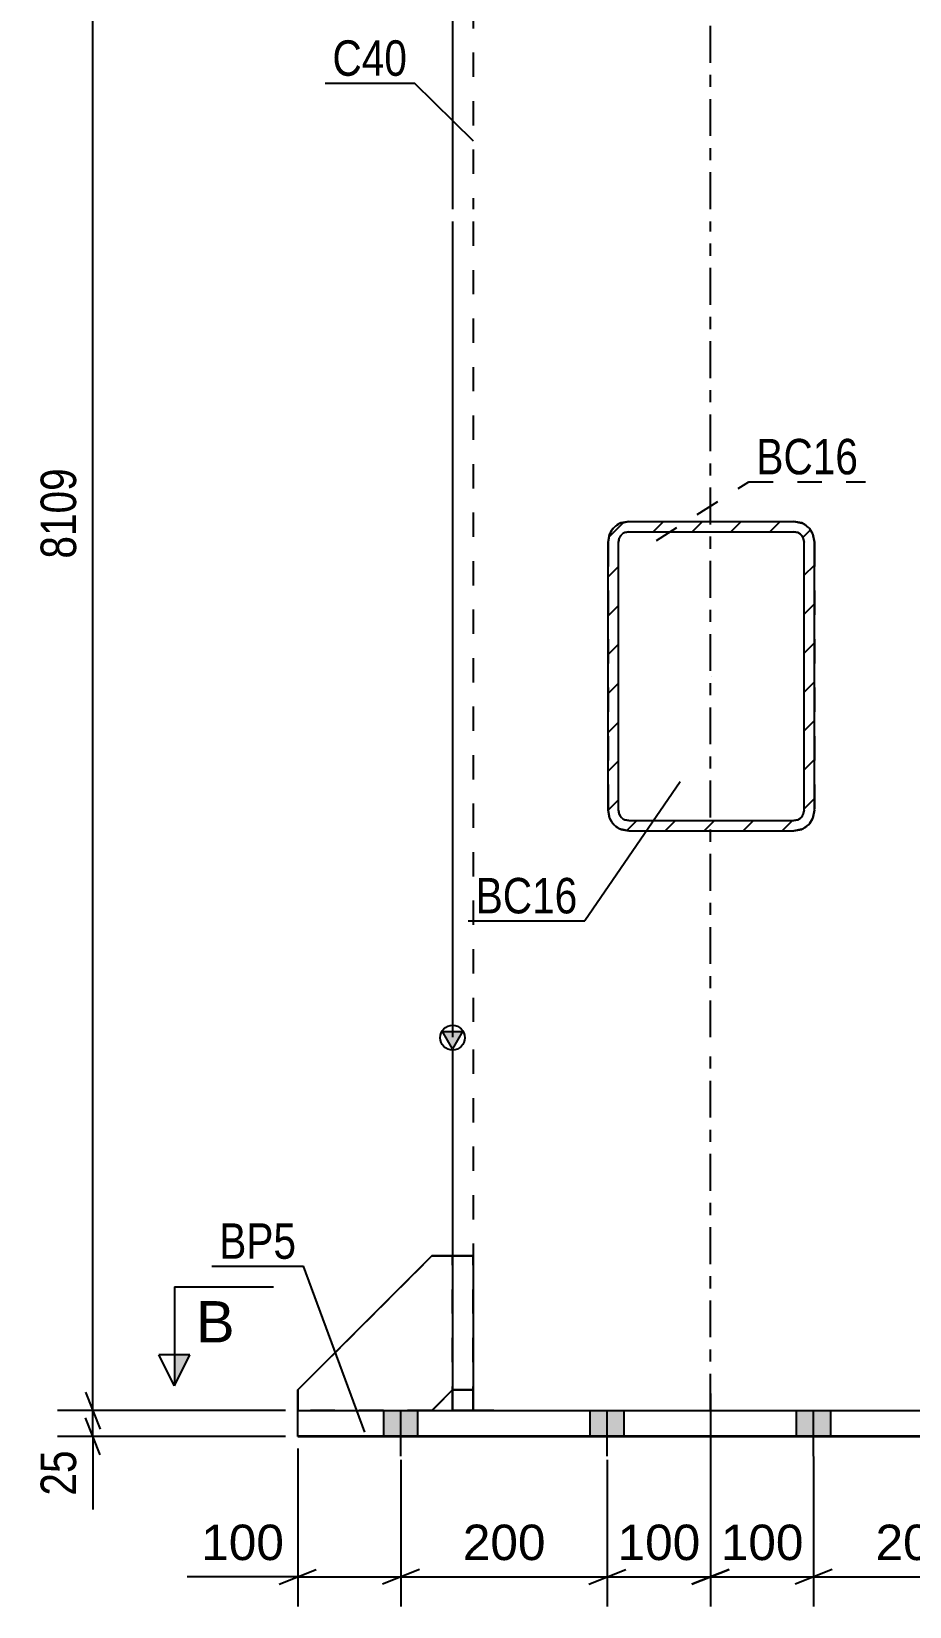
# Model space of a CAD drawing. Header units: millimetres. Extents: x -171 to 423, y -185 to 235.
# Drawn here: x 153.9 to 224.8, y -15.8 to 111.4 of the extents above; entities that cross this region are included whole.
import ezdxf

# ---------------------------------------------------------------- set-up
doc = ezdxf.new("R2010")
doc.units = ezdxf.units.MM
doc.linetypes.add('DXK_LINE_DOT2', pattern=[3.9198, 1.9599, -1.9599])
doc.linetypes.add('DXK_LINE_DOT3', pattern=[5.918699999999999, 2.979, -0.9799, 0.9799, -0.9799])
doc.styles.add('Arial', font='ARIAL.TTF', dxfattribs={"height": 0.2})
doc.styles.add('Arial Narrow', font='ARIALN.TTF', dxfattribs={"height": 0.2})

# ---------------------------------------------------------------- blocks, each defined once
blk = doc.blocks.new('Part-284928297-2615 - 2602')
at = {"linetype": 'Continuous'}
h = blk.add_hatch(dxfattribs=at)
h.set_pattern_fill('', scale=0.7, style=0, pattern_type=0)
h.set_pattern_definition([(45, (200.4364534742661, 48.51733605783272), (-1.571544821187102, 1.571544821187102), [])])
h.paths.add_polyline_path([(200.4364534742661, 70.18400308960304), (200.4364534742612, 48.51733605787035), (200.5633209200752, 47.87953032651535), (200.9246088389483, 47.33882473603586), (201.4653144203186, 46.97753681107395), (202.1031201409279, 46.85066936312182), (215.4364534742612, 46.85066936312182), (216.0742591948681, 46.97753681107395), (216.6149647762384, 47.33882473603586), (216.9762526951116, 47.87953032651535), (217.1031201409279, 48.51733605787001), (217.1031201409328, 70.18400308960304), (216.9762526951164, 70.82180882095804), (216.6149647762433, 71.36251441143747), (216.074259194873, 71.72380233639939), (215.4364534742661, 71.85066978435123), (202.1031201409328, 71.85066978435123), (201.4653144203234, 71.72380233639939), (200.9246088389532, 71.36251441143747), (200.56332092008, 70.82180882095804)])
h.paths.add_polyline_path([(201.5138644899442, 70.77325875052026), (201.7842172806269, 70.95390271300118), (202.1031201409328, 71.01733643697685), (215.4364534742661, 71.01733643697685), (215.7553563345695, 70.95390271300118), (216.0257091252547, 70.77325875052026), (216.2063530846912, 70.50290595528037), (216.2697868075994, 70.18400308960304), (216.2697868075946, 48.51733605787001), (216.2063530846864, 48.19843319219297), (216.0257091252498, 47.92808039695308), (215.7553563345647, 47.74743643447215), (215.4364534742612, 47.68400271049592), (202.1031201409279, 47.68400271049592), (201.784217280622, 47.74743643447215), (201.5138644899393, 47.92808039695308), (201.3332205305003, 48.19843319219297), (201.2697868075946, 48.51733605787035), (201.2697868075994, 70.18400308960304), (201.3332205305052, 70.50290595528037)])
at = {"color": 2, "linetype": 'Continuous'}
for p, q in [((202.1031201409328, 71.85066978435123), (201.4653144203234, 71.72380233639939)), ((202.1031201409328, 71.85066978435123), (215.4364534742661, 71.85066978435123)), ((216.074259194873, 71.72380233639939), (215.4364534742661, 71.85066978435123)), ((200.56332092008, 70.82180882095804), (200.4364534742661, 70.18400308960304)), ((200.4364534742612, 48.51733605787035), (200.4364534742661, 70.18400308960304)), ((201.2697868075994, 70.18400308960304), (201.3332205305052, 70.50290595528037)), ((201.2697868075946, 48.51733605787035), (201.2697868075994, 70.18400308960304)), ((201.7842172806269, 70.95390271300118), (202.1031201409328, 71.01733643697685)), ((202.1031201271764, 71.01478435690865), (201.7842172668705, 70.95135063507547)), ((202.1031201271764, 71.01478435690865), (202.1031201409328, 71.01733643697685)), ((202.1031201409328, 71.01733643697685), (215.4364534742661, 71.01733643697685)), ((202.1031201271764, 71.01478435690865), (215.4364534605097, 71.01478435690865)), ((215.4364534605097, 71.01478435690865), (215.4364534742661, 71.01733643697685)), ((215.4364534742661, 71.01733643697685), (215.7553563345695, 70.95390271300118)), ((215.7553563208131, 70.95135063507547), (215.4364534605097, 71.01478435690865)), ((216.2063530846912, 70.50290595528037), (216.2697868075994, 70.18400308960304)), ((216.2697868075946, 48.51733605787001), (216.2697868075994, 70.18400308960304)), ((217.1031201409328, 70.18400308960304), (216.9762526951164, 70.82180882095804)), ((217.1031201409279, 48.51733605787001), (217.1031201409328, 70.18400308960304)), ((200.4364534742612, 48.51733605787035), (200.5633209200752, 47.87953032651535)), ((201.3332205305003, 48.19843319219297), (201.2697868075946, 48.51733605787035)), ((216.2697868075946, 48.51733605787001), (216.2063530846864, 48.19843319219297)), ((216.9762526951116, 47.87953032651535), (217.1031201409279, 48.51733605787001)), ((202.1031201409279, 47.68400271049592), (201.784217280622, 47.74743643447215)), ((202.1031201409279, 47.68400271049592), (215.4364534742612, 47.68400271049592)), ((215.7553563345647, 47.74743643447215), (215.4364534742612, 47.68400271049592)), ((201.4653144203186, 46.97753681107395), (202.1031201409279, 46.85066936312182)), ((202.1031201271764, 46.84811809949429), (201.465314406567, 46.9749855431603)), ((202.1031201271764, 46.84811809949429), (202.1031201409279, 46.85066936312182)), ((202.1031201409279, 46.85066936312182), (215.4364534742612, 46.85066936312182)), ((202.1031201271764, 46.84811809949429), (215.4364534605097, 46.84811809949429)), ((215.4364534742612, 46.85066936312182), (216.0742591948681, 46.97753681107395)), ((216.0742591811166, 46.9749855431603), (215.4364534605097, 46.84811809949429)), ((215.4364534605097, 46.84811809949429), (215.4364534742612, 46.85066936312182))]:
    blk.add_line(p, q, dxfattribs=at)
at = {"color": 7, "linetype": 'DXK_LINE_DOT2'}
for p, q in [((201.465314406567, 71.72125023246394), (202.1031201271764, 71.84811767612996)), ((202.1031201271764, 71.84811767612996), (202.1031201409328, 71.85066978435123)), ((202.1031201271764, 71.84811767612996), (215.4364534605097, 71.84811767612996)), ((215.4364534605097, 71.84811767612996), (215.4364534742661, 71.85066978435123)), ((215.4364534605097, 71.84811767612996), (216.0742591811166, 71.72125023246394)), ((200.4364534605097, 70.18145103768762), (200.5633209063236, 70.81925674749488)), ((200.4364534742661, 70.18400308960304), (200.4364534605097, 48.51478473793657)), ((201.3332205167488, 70.50035389259142), (201.269786793843, 70.18145103768762)), ((201.269786793843, 70.18145103768762), (201.2697868075994, 70.18400308960304)), ((201.269786793843, 48.51478473793657), (201.269786793843, 70.18145103768762)), ((201.3332205167488, 70.50035389259142), (201.3332205305052, 70.50290595528037)), ((216.2063530709349, 70.50035389259108), (216.2063530846912, 70.50290595528037)), ((216.269786793843, 70.18145103768762), (216.2063530709349, 70.50035389259108)), ((216.269786793843, 70.18145103768762), (216.2697868075994, 70.18400308960304)), ((216.269786793843, 48.51478473793657), (216.269786793843, 70.18145103768762)), ((216.97625268136, 70.81925674749488), (217.1031201271764, 70.18145103768762)), ((217.1031201409328, 70.18400308960304), (217.1031201271764, 48.51478473793657)), ((200.5633209063236, 47.87697902812931), (200.4364534605097, 48.51478473793657)), ((201.269786793843, 48.51478473793657), (201.2697868075946, 48.51733605787035)), ((201.269786793843, 48.51478473793657), (201.3332205167488, 48.19588188303311)), ((216.2063530709349, 48.19588188303311), (216.269786793843, 48.51478473793657)), ((216.269786793843, 48.51478473793657), (216.2697868075946, 48.51733605787001)), ((217.1031201271764, 48.51478473793657), (216.97625268136, 47.87697902812931)), ((217.1031201271764, 48.51478473793657), (217.1031201409279, 48.51733605787001)), ((200.5633209063236, 47.87697902812931), (200.5633209200752, 47.87953032651535)), ((201.7842172668705, 47.74488514054872), (202.1031201271764, 47.6814514187156)), ((202.1031201271764, 47.6814514187156), (202.1031201409279, 47.68400271049592)), ((202.1031201271764, 47.6814514187156), (215.4364534605097, 47.6814514187156)), ((215.4364534605097, 47.6814514187156), (215.7553563208131, 47.74488514054872)), ((215.4364534605097, 47.6814514187156), (215.4364534742612, 47.68400271049592)), ((216.97625268136, 47.87697902812931), (216.9762526951116, 47.87953032651535))]:
    blk.add_line(p, q, dxfattribs=at)
at = {"color": 7, "linetype": 'DXK_LINE_DOT3'}
blk.add_line((208.7697867838435, 59.34628216003449), (208.7697868077425, 59.35066957334607), dxfattribs=at)
at = {"color": 2, "linetype": 'Continuous'}
for centre, radius, start, end in [((202.1031201592722, 70.18400310795376), 1.666666680700668, 112.5000004826026, 157.5000004827903), ((215.4364534559242, 70.18400310795376), 1.666666680700671, 22.49999951720968, 67.4999995173974), ((202.1031201501126, 70.18400309876714), 0.8333333403650433, 112.5000004830264, 157.5000004823838), ((202.1031201179634, 70.18145102846019), 0.8333333262876109, 112.4999995151535, 157.4999995145393), ((215.4364534651002, 70.18400309878352), 0.8333333403436429, 22.49999951700623, 67.49999951758252), ((215.4364534697366, 70.18145102847679), 0.8333333262660175, 22.50000048481496, 67.50000048544861), ((202.1031201592673, 48.51733603951946), 1.666666680700529, 202.4999995172053, 247.4999995173986), ((202.1031201087291, 48.51478475636645), 1.666666652543563, 202.5000004849688, 247.5000004852802), ((202.1031201501076, 48.51733604870604), 0.8333333403648437, 202.4999995176103, 247.4999995169792), ((215.4364534650955, 48.51733604868967), 0.8333333403434526, 292.5000004824117, 337.5000004829988), ((215.4364534559194, 48.51733603951946), 1.666666680700531, 292.5000004826014, 337.5000004827947), ((215.4364534789545, 48.51478475636645), 1.666666652543564, 292.4999995147198, 337.4999995150312)]:
    blk.add_arc(centre, radius, start, end, dxfattribs=at)
at = {"color": 7, "linetype": 'DXK_LINE_DOT2'}
for centre, radius, start, end in [((202.1031201087292, 70.18145101925776), 1.666666652543619, 112.4999995147216, 157.4999995150327), ((215.4364534789544, 70.18145101925776), 1.666666652543622, 22.50000048496727, 67.50000048527845), ((202.1031201179636, 48.51478474716392), 0.8333333262876037, 202.5000004854296, 247.5000004848337), ((215.4364534697366, 48.5147847471474), 0.8333333262660176, 292.4999995145514, 337.499999515185)]:
    blk.add_arc(centre, radius, start, end, dxfattribs=at)
blk = doc.blocks.new('Part-284928297-2661 - 2602')
at = {"linetype": 'Continuous'}
blk.add_hatch(color=2, dxfattribs=at).paths.add_polyline_path([(187.8732633844194, 29.23308963394252), (187.0732633724985, 30.63308961010066), (188.6732633963403, 30.63308961010066)])
at = {"color": 2, "linetype": 'Continuous'}
for p, q in [((187.8732633844194, 145.0086826233063), (187.8732633844194, 97.08196032246772)), ((187.8732633844194, 96.08196032246775), (187.8732633844194, 30.17050476066368)), ((187.8732633844194, 29.23308963394252), (187.0732633724985, 30.63308961010066)), ((187.0732633724985, 30.63308961010066), (188.6732633963403, 30.63308961010066)), ((188.6732633963403, 30.63308961010066), (187.8732633844194, 29.23308963394252)), ((187.8732633844194, 29.17050476066368), (187.8732633844194, 12.5041448185871))]:
    blk.add_line(p, q, dxfattribs=at)
at = {"color": 7, "linetype": 'DXK_LINE_DOT2'}
for p, q in [((189.5399300510861, 145.0086826233063), (189.5399300510861, 97.08196032246772)), ((189.5399300510861, 96.08196032246775), (189.5399300510861, 30.17050476066368)), ((189.5399300510861, 29.17050476066368), (189.5399300510861, -0.003216449503383956)), ((187.8732633844194, 12.5041448185871), (187.8732633844194, -0.003216449503383956)), ((188.1269982760473, 0.003459523726367782), (187.8732633844194, 0.003224766888592967)), ((187.8732633844194, -0.003216449503383956), (187.8732633844194, 0.003224766888592967)), ((188.8495741137984, 0.003658540963783707), (188.1269982760473, 0.003459523726367782)), ((189.9309852765365, 0.003791520030404172), (188.8495741137984, 0.003658540963783707)), ((189.5399300510861, 0.003224766888592967), (189.6667974969, 0.003342145307556166)), ((189.5399300510861, -0.003216449503383956), (189.5399300510861, 0.003224766888592967)), ((189.6667974969, 0.003342145307556166), (190.0280854157756, 0.003441653926112546)), ((191.2065967177527, 0.003838216068781245), (189.9309852765365, 0.003791520030404172)), ((190.0280854157756, 0.003441653926112546), (190.5687909971434, 0.003508143459422778)), ((190.5687909971434, 0.003508143459422778), (191.2065967177527, 0.003531491478687106)), ((191.2065967177527, 0.003838216068781245), (226.2065967177527, 0.003838216068781245)), ((191.2065967177527, 0.003531491478687106), (226.2065967177527, 0.003531491478687106)), ((187.8732633844194, -0.003216449503383956), (188.1269982760473, -0.003451206341310353)), ((188.1269982760473, -0.003451206341310353), (188.8495741137984, -0.003650223578574696)), ((188.8495741137984, -0.003650223578574696), (189.9309852765365, -0.003783202645195161)), ((189.6667974969, -0.003333827922347155), (189.5399300510861, -0.003216449503383956)), ((190.0280854157756, -0.003433336541055117), (189.6667974969, -0.003333827922347155)), ((189.9309852765365, -0.003783202645195161), (191.2065967177527, -0.003829898683572234)), ((190.5687909971434, -0.003499826074365349), (190.0280854157756, -0.003433336541055117)), ((191.2065967177527, -0.003523174093478095), (190.5687909971434, -0.003499826074365349)), ((191.2065967177527, -0.003523174093478095), (226.2065967177527, -0.003523174093478095)), ((191.2065967177527, -0.003829898683572234), (226.2065967177527, -0.003829898683572234))]:
    blk.add_line(p, q, dxfattribs=at)
at = {"color": 7, "linetype": 'DXK_LINE_DOT3'}
for p, q in [((208.7065967177527, 97.08196032246772), (208.7065967177527, 145.0054620145755)), ((208.7065967177527, 30.17050476066368), (208.7065967177527, 96.08196032246775)), ((208.7065967177527, 4.158692604505632e-06), (208.7065967177527, 29.17050476066368))]:
    blk.add_line(p, q, dxfattribs=at)
at = {"color": 2, "linetype": 'Continuous'}
blk.add_circle((187.8732633844194, 30.13308961010066), 1, dxfattribs=at)
blk = doc.blocks.new('Part-284928297-2676 - 2602')
at = {"color": 2, "linetype": 'Continuous'}
for p, q in [((175.3732633844194, -2.089463631161796), (175.3732633844194, 0.006138650494487289)), ((175.3732633844194, 0.006138650494487289), (242.0399300510861, 0.006138650494487289)), ((242.0399300510861, -2.089463631161796), (242.0399300510861, 0.006138650494487289)), ((175.3732633844194, -2.077194647558031), (175.3732633844194, -2.089463631161796)), ((242.0399300510861, -2.077194647558031), (175.3732633844194, -2.077194647558031)), ((175.3732633844194, -2.089463631161796), (242.0399300510861, -2.089463631161796)), ((242.0399300510861, -2.077194647558031), (242.0399300510861, -2.089463631161796))]:
    blk.add_line(p, q, dxfattribs=at)
at = {"color": 7, "linetype": 'DXK_LINE_DOT2'}
blk.add_line((175.3732633844194, -0.006130333109278277), (242.0399300510861, -0.006130333109278277), dxfattribs=at)
blk = doc.blocks.new('Part-284928297-2677 - 2602')
at = {"color": 7, "linetype": 'DXK_LINE_DOT2'}
for p, q in [((187.8732633844194, -0.006130333109278277), (187.8732633844194, 12.49616988963153)), ((189.5399300510861, 12.49616988963153), (187.8732633844194, 12.49616988963153)), ((187.8732633844194, 12.49586316504144), (189.5399300510861, 12.49586316504144)), ((189.5399300510861, -0.006130333109278277), (189.5399300510861, 12.49616988963153)), ((187.8732633844194, 1.662836739758442), (189.5399300510861, 1.662836739758442)), ((189.5399300510861, 1.660536305332736), (187.8732633844194, 1.660536305332736)), ((187.8732633844194, -0.004136623273666373), (187.8732633844194, -0.006130333109278277)), ((187.8732633844194, -0.004136623273666373), (189.5399300510861, -0.004136623273666373)), ((187.8732633844194, -0.006130333109278277), (189.5399300510861, -0.006130333109278277)), ((189.5399300510861, -0.004136623273666373), (189.5399300510861, -0.006130333109278277))]:
    blk.add_line(p, q, dxfattribs=at)
blk = doc.blocks.new('Part-284928297-2701 - 2602')
at = {"color": 7, "linetype": 'DXK_LINE_DOT2'}
for p, q in [((186.2065967177527, 12.49647661422163), (175.3732633844194, 1.663143464348536)), ((175.3732633844194, 1.662836739758442), (186.2065967177527, 12.49616988963153)), ((186.2065967177527, 12.49616988963153), (186.2065967177527, 12.49647661422163)), ((187.8732633844194, 12.49647661422163), (186.2065967177527, 12.49647661422163)), ((186.2065967177527, 12.49616988963153), (187.8732633844194, 12.49616988963153)), ((187.8732633844194, 12.49647661422163), (187.8732633844194, 1.662836739758442)), ((175.3732633844194, -0.003829898683572234), (175.3732633844194, 1.663143464348536)), ((187.8732633844194, 1.662836739758442), (186.2065967177527, -0.003829898683572234)), ((186.2065967177527, -0.003523174093478095), (186.2162585425043, 0.006138650494487289)), ((175.3732633844194, -0.003523174093478095), (186.2065967177527, -0.003523174093478095)), ((186.2065967177527, -0.003829898683572234), (175.3732633844194, -0.003829898683572234)), ((186.2065967177527, -0.003829898683572234), (186.2065967177527, -0.003523174093478095))]:
    blk.add_line(p, q, dxfattribs=at)
at = {"color": 2, "linetype": 'Continuous'}
blk.add_line((186.2162585425043, 0.006138650494487289), (187.8732633844194, 1.663143464348536), dxfattribs=at)
blk = doc.blocks.new('Part-284928297-2704 - 2602')
at = {"color": 2, "linetype": 'Continuous'}
for p, q in [((187.8732633844194, 12.5041448185871), (187.8732633844194, 12.50383809399701)), ((189.5399300510861, 12.5041448185871), (187.8732633844194, 12.5041448185871)), ((187.8732633844194, 12.5041448185871), (187.8732633844194, 0.006138740107606584)), ((189.5399300510861, 12.50383809399701), (189.5399300510861, 12.5041448185871)), ((189.5399300510861, 12.5041448185871), (189.5399300510861, 0.006138740107606584)), ((189.5399300510861, 1.672805378549621), (187.8732633844194, 1.672805378549621)), ((187.8732633844194, 0.006138740107606584), (189.5399300510861, 0.006138740107606584))]:
    blk.add_line(p, q, dxfattribs=at)
at = {"color": 7, "linetype": 'DXK_LINE_DOT2'}
for p, q in [((187.8732633844194, 12.50383809399701), (189.5399300510861, 12.50383809399701)), ((187.8732633844194, 1.672805378549621), (187.8732633844194, 0.00414503027199468)), ((187.8732633844194, 1.670504944123915), (189.5399300510861, 1.670504944123915)), ((189.5399300510861, 1.672805378549621), (189.5399300510861, 0.00414503027199468)), ((187.8732633844194, 0.00414503027199468), (187.8732633844194, 0.006138740107606584)), ((189.5399300510861, 0.00414503027199468), (187.8732633844194, 0.00414503027199468)), ((189.5399300510861, 0.00414503027199468), (189.5399300510861, 0.006138740107606584))]:
    blk.add_line(p, q, dxfattribs=at)
blk = doc.blocks.new('Part-284928297-2705 - 2602')
at = {"color": 2, "linetype": 'Continuous'}
for p, q in [((186.2065967177527, 12.50383809399701), (175.3732633844194, 1.670504944123915)), ((186.2065967177527, 12.50353136940691), (186.2065967177527, 12.50383809399701)), ((187.8732633844194, 12.50383809399701), (186.2065967177527, 12.50383809399701)), ((175.3732633844194, 1.670504944123915), (175.3732633844194, 1.670198219533821)), ((175.3732633844194, 1.670504944123915), (175.3732633844194, 0.006138650494487289)), ((186.2088970626043, 0.006138650494487289), (187.8732633844194, 1.670504944123915))]:
    blk.add_line(p, q, dxfattribs=at)
at = {"color": 7, "linetype": 'DXK_LINE_DOT2'}
for p, q in [((175.3732633844194, 1.670198219533821), (186.2065967177527, 12.50353136940691)), ((186.2065967177527, 12.50353136940691), (187.8732633844194, 12.50353136940691)), ((187.8732633844194, 12.50383809399701), (187.8732633844194, 1.670198219533821)), ((187.8732633844194, 1.670198219533821), (186.2065967177527, 0.003531581091806402)), ((175.3732633844194, 0.006138650494487289), (175.3732633844194, 0.003531581091806402)), ((175.3732633844194, 0.003838305681900541), (186.2065967177527, 0.003838305681900541)), ((186.2065967177527, 0.003531581091806402), (175.3732633844194, 0.003531581091806402)), ((186.2065967177527, 0.003838305681900541), (186.2088970626043, 0.006138650494487289)), ((186.2065967177527, 0.003531581091806402), (186.2065967177527, 0.003838305681900541))]:
    blk.add_line(p, q, dxfattribs=at)
blk = doc.blocks.new('Bolt-284928297-2712 - 2602')
at = {"linetype": 'Continuous'}
for points in [[(182.3315967177527, -2.078728270508501), (185.0815967177527, -2.078728270508501), (185.0815967177527, 0.004605027544016593), (182.3315967177527, 0.004605027544016593)], [(182.3315967177527, -2.081795516409443), (185.0815967177527, -2.081795516409443), (185.0815967177527, 0.001537781643075202), (182.3315967177527, 0.001537781643075202)], [(198.9982633844194, -2.078728270508501), (201.7482633844194, -2.078728270508501), (201.7482633844194, 0.004605027544016593), (198.9982633844194, 0.004605027544016593)], [(215.6649300510861, -2.078728270508501), (218.4149300510861, -2.078728270508501), (218.4149300510861, 0.004605027544016593), (215.6649300510861, 0.004605027544016593)], [(232.3315967177527, -2.078728270508501), (235.0815967177527, -2.078728270508501), (235.0815967177527, 0.004605027544016593), (232.3315967177527, 0.004605027544016593)], [(232.3315967177527, -2.081795516409443), (235.0815967177527, -2.081795516409443), (235.0815967177527, 0.001537781643075202), (232.3315967177527, 0.001537781643075202)], [(182.3315967177527, -2.084862762310384), (185.0815967177527, -2.084862762310384), (185.0815967177527, -0.00152946425786619), (182.3315967177527, -0.00152946425786619)], [(182.3315967177527, -2.087930008211325), (185.0815967177527, -2.087930008211325), (185.0815967177527, -0.004596710158807582), (182.3315967177527, -0.004596710158807582)], [(198.9982633844194, -2.087930008211325), (201.7482633844194, -2.087930008211325), (201.7482633844194, -0.004596710158807582), (198.9982633844194, -0.004596710158807582)], [(215.6649300510861, -2.087930008211325), (218.4149300510861, -2.087930008211325), (218.4149300510861, -0.004596710158807582), (215.6649300510861, -0.004596710158807582)], [(232.3315967177527, -2.084862762310384), (235.0815967177527, -2.084862762310384), (235.0815967177527, -0.00152946425786619), (232.3315967177527, -0.00152946425786619)], [(232.3315967177527, -2.087930008211325), (235.0815967177527, -2.087930008211325), (235.0815967177527, -0.004596710158807582), (232.3315967177527, -0.004596710158807582)]]:
    blk.add_hatch(color=1, dxfattribs=at).paths.add_polyline_path(points)
at = {"color": 1, "linetype": 'Continuous'}
for p, q in [((182.3315967177527, -2.078728270508501), (182.3315967177527, 0.004605027544016593)), ((182.3315967177527, -2.081795516409443), (182.3315967177527, 0.001537781643075202)), ((183.7065967177527, -3.662061577029454), (183.7065967177527, 0.004605027544428856)), ((183.7065967177527, -3.665128822930396), (183.7065967177527, 0.001537781643487464)), ((185.0815967177527, -2.078728270508501), (185.0815967177527, 0.004605027544016593)), ((185.0815967177527, -2.081795516409443), (185.0815967177527, 0.001537781643075202)), ((198.9982633844194, -2.078728270508501), (198.9982633844194, 0.004605027544016593)), ((200.3732633844194, -3.662061577029454), (200.3732633844194, 0.004605027544428856)), ((201.7482633844194, -2.078728270508501), (201.7482633844194, 0.004605027544016593)), ((215.6649300510861, -2.078728270508501), (215.6649300510861, 0.004605027544016593)), ((217.0399300510861, -3.662061577029454), (217.0399300510861, 0.004605027544428856)), ((218.4149300510861, -2.078728270508501), (218.4149300510861, 0.004605027544016593)), ((232.3315967177527, -2.078728270508501), (232.3315967177527, 0.004605027544016593)), ((232.3315967177527, -2.081795516409443), (232.3315967177527, 0.001537781643075202)), ((233.7065967177527, -3.662061577029454), (233.7065967177527, 0.004605027544428856)), ((233.7065967177527, -3.665128822930396), (233.7065967177527, 0.001537781643487464)), ((235.0815967177527, -2.078728270508501), (235.0815967177527, 0.004605027544016593)), ((235.0815967177527, -2.081795516409443), (235.0815967177527, 0.001537781643075202)), ((182.3315967177527, -2.084862762310384), (182.3315967177527, -0.00152946425786619)), ((182.3315967177527, -2.087930008211325), (182.3315967177527, -0.004596710158807582)), ((183.7065967177527, -3.668196068831337), (183.7065967177527, -0.001529464257453927)), ((183.7065967177527, -3.671263314732278), (183.7065967177527, -0.004596710158395318)), ((185.0815967177527, -2.084862762310384), (185.0815967177527, -0.00152946425786619)), ((185.0815967177527, -2.087930008211325), (185.0815967177527, -0.004596710158807582)), ((198.9982633844194, -2.087930008211325), (198.9982633844194, -0.004596710158807582)), ((200.3732633844194, -3.671263314732278), (200.3732633844194, -0.004596710158395318)), ((201.7482633844194, -2.087930008211325), (201.7482633844194, -0.004596710158807582)), ((215.6649300510861, -2.087930008211325), (215.6649300510861, -0.004596710158807582)), ((217.0399300510861, -3.671263314732278), (217.0399300510861, -0.004596710158395318)), ((218.4149300510861, -2.087930008211325), (218.4149300510861, -0.004596710158807582)), ((232.3315967177527, -2.084862762310384), (232.3315967177527, -0.00152946425786619)), ((232.3315967177527, -2.087930008211325), (232.3315967177527, -0.004596710158807582)), ((233.7065967177527, -3.668196068831337), (233.7065967177527, -0.001529464257453927)), ((233.7065967177527, -3.671263314732278), (233.7065967177527, -0.004596710158395318)), ((235.0815967177527, -2.084862762310384), (235.0815967177527, -0.00152946425786619)), ((235.0815967177527, -2.087930008211325), (235.0815967177527, -0.004596710158807582))]:
    blk.add_line(p, q, dxfattribs=at)
blk = doc.blocks.new('Part-284928297-2760 - 2602')
at = {"color": 7, "linetype": 'DXK_LINE_DOT2'}
for p, q in [((202.1031201212925, 71.83997257269027), (201.4653144006832, 71.71310512902426)), ((202.1031201212925, 71.83997257269027), (215.4364534546259, 71.83997257269027)), ((202.1031201363514, 71.83717185068014), (202.1031201212925, 71.83997257269027)), ((215.4364534546259, 71.83997257269027), (215.4364534696847, 71.83717185068014)), ((216.0742591752352, 71.71310512902426), (215.4364534546259, 71.83997257269027)), ((200.5633209004398, 70.81111164405553), (200.4364534546259, 70.17330593424828)), ((200.4364534546259, 70.17330593424828), (200.4364534696895, 48.50383812222015)), ((201.2697867879592, 70.17330593424828), (201.3332205108674, 70.49220878915207)), ((201.269786803018, 70.17050515579035), (201.2697867879592, 70.17330593424828)), ((201.2697867879592, 48.50663963450211), (201.2697867879592, 70.17330593424828)), ((201.3332205259262, 70.48940802149497), (201.3332205108674, 70.49220878915207)), ((201.7842172609891, 70.94320553163612), (202.1031201212925, 71.0066392534693)), ((202.1031201363514, 71.0038385032351), (202.1031201212925, 71.0066392534693)), ((202.1031201212925, 71.0066392534693), (215.4364534546259, 71.0066392534693)), ((215.4364534696847, 71.0038385032351), (215.4364534546259, 71.0066392534693)), ((215.4364534546259, 71.0066392534693), (215.7553563149293, 70.94320553163612)), ((216.2063530801098, 70.48940802149497), (216.206353065051, 70.49220878915207)), ((216.206353065051, 70.49220878915207), (216.2697867879592, 70.17330593424828)), ((216.269786803018, 70.17050515579035), (216.2697867879592, 70.17330593424828)), ((216.2697867879592, 48.50663963450211), (216.2697867879592, 70.17330593424828)), ((217.1031201212925, 70.17330593424828), (216.9762526754786, 70.81111164405553)), ((217.1031201212925, 70.17330593424828), (217.1031201363562, 48.50383812222015)), ((200.4364534546259, 48.50663963450211), (200.5633209004398, 47.86883392469485)), ((201.2697868030229, 48.50383812222015), (201.2697867879592, 48.50663963450211)), ((201.3332205108674, 48.18773677959831), (201.2697867879592, 48.50663963450211)), ((216.2697867879592, 48.50663963450211), (216.206353065051, 48.18773677959831)), ((216.2697868030229, 48.50383812222015), (216.2697867879592, 48.50663963450211)), ((216.9762526754786, 47.86883392469485), (217.1031201212925, 48.50663963450211)), ((200.5633209155035, 47.8660323908112), (200.5633209004398, 47.86883392469485)), ((202.1031201212925, 47.67330631528108), (201.7842172609891, 47.73674003711392)), ((202.1031201363562, 47.67050477477511), (202.1031201212925, 47.67330631528108)), ((202.1031201212925, 47.67330631528108), (215.4364534546259, 47.67330631528108)), ((215.7553563149293, 47.73674003711392), (215.4364534546259, 47.67330631528108)), ((215.4364534696895, 47.67050477477511), (215.4364534546259, 47.67330631528108)), ((216.9762526905423, 47.8660323908112), (216.9762526754786, 47.86883392469485)), ((201.4653144006832, 46.96684043972607), (202.1031201212925, 46.83997299606006)), ((202.1031201212925, 46.83997299606006), (215.4364534546259, 46.83997299606006)), ((202.1031201363562, 46.83717142733036), (202.1031201212925, 46.83997299606006)), ((215.4364534546259, 46.83997299606006), (216.0742591752352, 46.96684043972607)), ((215.4364534696895, 46.83717142733036), (215.4364534546259, 46.83997299606006))]:
    blk.add_line(p, q, dxfattribs=at)
at = {"color": 7, "linetype": 'DXK_LINE_DOT3'}
blk.add_line((208.7697868127427, 59.33533129115472), (208.7697867775263, 59.34181313160639), dxfattribs=at)
at = {"color": 7, "linetype": 'DXK_LINE_DOT2'}
for centre, radius, start, end in [((202.1031201028619, 70.1733059158013), 1.666666652565458, 112.4999995150261, 157.4999995147064), ((215.4364534730565, 70.1733059158013), 1.666666652565455, 22.50000048529353, 67.50000048497385), ((202.1031201120655, 70.17330592503737), 0.8333333262660202, 112.4999995145389, 157.4999995151544), ((215.4364534638529, 70.17330592503737), 0.8333333262660191, 22.50000048484555, 67.50000048546114), ((202.103120102862, 48.50663965294905), 1.666666652565505, 202.5000004852915, 247.500000484972), ((202.1031201120658, 48.50663964371275), 0.8333333262662137, 202.5000004848204, 247.5000004854429), ((215.4364534638526, 48.50663964371275), 0.833333326266215, 292.4999995145571, 337.4999995151796), ((215.4364534730564, 48.50663965294905), 1.666666652565504, 292.499999515028, 337.4999995147085)]:
    blk.add_arc(centre, radius, start, end, dxfattribs=at)
blk = doc.blocks.new('StraightDimension-284928297-2856 - 2602')
at = {"color": 7, "linetype": 'Continuous'}
for p, q in [((233.7066217177539, -2.041662490333664), (233.7066217177539, -15.83223141208398)), ((217.0399300510836, -3.705171536508544), (217.0399300510836, -15.83223141208398)), ((218.5399301106883, -12.83223138824212), (215.539929991479, -14.03223143592584)), ((217.0399300510836, -13.43223141208398), (233.7066217177539, -13.43223141208398)), ((232.2066216581493, -14.03223143592584), (235.2066217773586, -12.83223138824212))]:
    blk.add_line(p, q, dxfattribs=at)
at = {"color": 0}
blk.add_wipeout([(229.30872510316883, -12.682231412083981), (229.30872510316883, -8.482231412083994), (221.43782666566878, -8.482231412083994), (221.43782666566878, -12.682231412083981)], dxfattribs=at)
at = {"color": 3, "style": 'Arial'}
blk.add_text('200', height=2.865234375, dxfattribs=at).set_placement((222.0378266656688, -12.08223141208398))
blk = doc.blocks.new('StraightDimension-284928297-2868 - 2602')
at = {"color": 7, "linetype": 'Continuous'}
for p, q in [((183.7065967177503, -3.981614509563371), (183.7065967177503, -15.83223141208398)), ((200.373263384417, -3.981614509563371), (200.373263384417, -15.83223141208398)), ((185.2065967773549, -12.83223138824212), (182.2065966581457, -14.03223143592584)), ((183.7065967177503, -13.43223141208398), (200.373263384417, -13.43223141208398)), ((198.8732633248123, -14.03223143592584), (201.8732634440216, -12.83223138824212))]:
    blk.add_line(p, q, dxfattribs=at)
at = {"color": 0}
blk.add_wipeout([(195.97537926983358, -12.68223141208398), (195.97537926983358, -8.482231412083992), (188.1044808323336, -8.482231412083992), (188.1044808323336, -12.68223141208398)], dxfattribs=at)
at = {"color": 3, "style": 'Arial'}
blk.add_text('200', height=2.865234375, dxfattribs=at).set_placement((188.7044808323336, -12.08223141208398))
blk = doc.blocks.new('StraightDimension-284928297-2837 - 2602')
at = {"color": 7, "linetype": 'Continuous'}
for p, q in [((158.8202148749434, -0.003676536388525165), (158.8202148749434, 145.0054620151103)), ((158.2202148511015, 1.49632352321612), (159.4202148987852, -1.50367659599317)), ((174.3732633844194, -0.003676536388525165), (155.9702148749434, -0.003676536388525165))]:
    blk.add_line(p, q, dxfattribs=at)
at = {"color": 0}
blk.add_wipeout([(158.07018581070398, 76.75714494323061), (153.8701858107323, 76.75712951576917), (153.87021707889076, 68.24462951582659), (158.07021707886244, 68.24464494328804)], dxfattribs=at)
at = {"color": 3, "style": 'Arial Narrow'}
blk.add_text('8109', height=2.86328125, rotation=90.0002104591497, dxfattribs=at).set_placement((157.4702148749434, 68.84464273936089))
blk = doc.blocks.new('StraightDimension-284928297-2864 - 2602')
at = {"color": 7, "linetype": 'Continuous'}
for p, q in [((208.7065967165317, 1.381379167699635), (208.7065967165317, -15.83223141208398)), ((200.373263384417, -3.981614509563371), (200.373263384417, -15.83223141208398)), ((198.8732633248123, -14.03223143592584), (201.8732634440216, -12.83223138824212)), ((200.373263384417, -13.43223141208398), (208.7065967165317, -13.43223141208398)), ((210.2065967761364, -12.83223138824212), (207.2065966569271, -14.03223143592584))]:
    blk.add_line(p, q, dxfattribs=at)
at = {"color": 0}
blk.add_wipeout([(208.4753792692243, -12.682231412083981), (208.4753792692243, -8.482231412083994), (200.60448083172426, -8.482231412083994), (200.60448083172426, -12.682231412083981)], dxfattribs=at)
at = {"color": 3, "style": 'Arial'}
blk.add_text('100', height=2.865234375, dxfattribs=at).set_placement((201.2044808317244, -12.08223141208398))
blk = doc.blocks.new('StraightDimension-284928297-2831 - 2602')
at = {"color": 7, "linetype": 'Continuous'}
for p, q in [((158.2202148511015, 1.49632352321612), (159.4202148987852, -1.50367659599317)), ((174.3732633844194, -0.003676536388525165), (155.9702148749434, -0.003676536388525165)), ((159.4202148987852, -3.589463690766451), (158.2202148511015, -0.589463571557161)), ((158.8202148749434, -2.089463631161806), (158.8202148749434, -0.003676536388525165)), ((174.3732633844194, -2.089463631161806), (155.9702148749434, -2.089463631161806)), ((158.8202148749434, -2.089463631161806), (158.8202148749434, -7.995713631161806)), ((158.8202148749434, -2.089463631161806), (158.8202148749434, -7.995713631161806))]:
    blk.add_line(p, q, dxfattribs=at)
at = {"color": 0}
blk.add_wipeout([(158.07019924086012, -2.6144614272674573), (153.87019924088847, -2.6144768547288777), (153.87021707889076, -7.4707268546961245), (158.07021707886244, -7.470711427234676)], dxfattribs=at)
at = {"color": 3, "style": 'Arial Narrow'}
blk.add_text('25', height=2.86328125, rotation=90.0002104591497, dxfattribs=at).set_placement((157.4702148749434, -6.870713631161806))
blk = doc.blocks.new('StraightDimension-284928297-2860 - 2602')
at = {"color": 7, "linetype": 'Continuous'}
for p, q in [((208.7065967165317, 1.381379167699635), (208.7065967165317, -15.83223141208398)), ((217.0399300510836, -3.705171536508544), (217.0399300510836, -15.83223141208398)), ((207.2065966569271, -14.03223143592584), (210.2065967761364, -12.83223138824212)), ((208.7065967165317, -13.43223141208398), (217.0399300510836, -13.43223141208398)), ((218.5399301106883, -12.83223138824212), (215.539929991479, -14.03223143592584))]:
    blk.add_line(p, q, dxfattribs=at)
at = {"color": 0}
blk.add_wipeout([(216.80871260255765, -12.68223141208398), (216.80871260255765, -8.482231412083992), (208.93781416505766, -8.482231412083992), (208.93781416505766, -12.68223141208398)], dxfattribs=at)
at = {"color": 3, "style": 'Arial'}
blk.add_text('100', height=2.865234375, dxfattribs=at).set_placement((209.5378141650577, -12.08223141208398))
blk = doc.blocks.new('StraightDimension-284928297-2869 - 2602')
at = {"color": 7, "linetype": 'Continuous'}
for p, q in [((175.3732633844194, -3.077194647558031), (175.3732633844194, -15.83223141208398)), ((183.7065967177503, -3.981614509563371), (183.7065967177503, -15.83223141208398)), ((175.3732633844194, -13.43223141208398), (166.4523649469194, -13.43223141208398)), ((175.3732633844194, -13.43223141208398), (166.4523649469194, -13.43223141208398)), ((173.8732633248147, -14.03223143592584), (176.873263444024, -12.83223138824212)), ((175.3732633844194, -13.43223141208398), (183.7065967177503, -13.43223141208398)), ((185.2065967773549, -12.83223138824212), (182.2065966581457, -14.03223143592584))]:
    blk.add_line(p, q, dxfattribs=at)
at = {"color": 0}
blk.add_wipeout([(174.8482633844194, -12.68223141208398), (174.8482633844194, -8.482231412083992), (166.9773649469194, -8.482231412083992), (166.9773649469194, -12.68223141208398)], dxfattribs=at)
at = {"color": 3, "style": 'Arial'}
blk.add_text('100', height=2.865234375, dxfattribs=at).set_placement((167.5773649469194, -12.08223141208398))
blk = doc.blocks.new('Mark-284928297-2611 - 2602')
at = {"color": 0}
blk.add_wipeout([(197.9660606469465, 40.17758597357653), (197.9660606469465, 43.17758597357653), (189.7453575219465, 43.17758597357653), (189.7453575219465, 40.17758597357653)], dxfattribs=at)
blk.add_wipeout([(197.9660606469465, 40.17758597357653), (197.9660606469465, 43.17758597357653), (189.7453575219465, 43.17758597357653), (189.7453575219465, 40.17758597357653)], dxfattribs=at)
at = {"color": 30, "linetype": 'Continuous'}
for p, q in [((206.2485213520802, 50.79351755813292), (198.5660606469464, 39.57758597357656)), ((189.1453575219464, 39.57758597357653), (198.5660606469464, 39.57758597357653))]:
    blk.add_line(p, q, dxfattribs=at)
at = {"color": 3, "style": 'Arial Narrow'}
blk.add_text('BC16', height=2.86328125, dxfattribs=at).set_placement((189.7453575219465, 40.17758597357653))
blk = doc.blocks.new('Mark-284928297-2657 - 2602')
at = {"color": 0}
blk.add_wipeout([(184.20391442168903, 107.86099502941713), (184.20391442168903, 110.86099502941711), (178.17461754668903, 110.86099502941711), (178.17461754668903, 107.86099502941713)], dxfattribs=at)
blk.add_wipeout([(184.20391442168903, 107.86099502941713), (184.20391442168903, 110.86099502941711), (178.17461754668903, 110.86099502941711), (178.17461754668903, 107.86099502941713)], dxfattribs=at)
at = {"color": 30, "linetype": 'Continuous'}
for p, q in [((177.574617546689, 107.2609950294172), (184.803914421689, 107.2609950294172)), ((189.5607289860928, 102.5896427019311), (184.803914421689, 107.2609950294171))]:
    blk.add_line(p, q, dxfattribs=at)
at = {"color": 3, "style": 'Arial Narrow'}
blk.add_text('C40', height=2.86328125, dxfattribs=at).set_placement((178.174617546689, 107.8609950294171))
blk = doc.blocks.new('Mark-284928297-2672 - 2602')
at = {"color": 0}
blk.add_wipeout([(175.24439153291627, 12.26486506503358), (175.24439153291627, 15.264865065033579), (169.03345403291627, 15.264865065033579), (169.03345403291627, 12.26486506503358)], dxfattribs=at)
blk.add_wipeout([(175.24439153291627, 12.26486506503358), (175.24439153291627, 15.264865065033579), (169.03345403291627, 15.264865065033579), (169.03345403291627, 12.26486506503358)], dxfattribs=at)
at = {"color": 30, "linetype": 'Continuous'}
for p in [(168.4334540329164, 11.66486506503358), (180.7942137803161, -1.743145112035222)]:
    blk.add_line(p, (175.8443915329163, 11.66486506503358), dxfattribs=at)
at = {"color": 3, "style": 'Arial Narrow'}
blk.add_text('BP5', height=2.86328125, dxfattribs=at).set_placement((169.0334540329163, 12.26486506503358))
blk = doc.blocks.new('Mark-284928297-2756 - 2602')
at = {"color": 0}
blk.add_wipeout([(220.6346391438249, 75.65485905698922), (220.6346391438249, 78.65485905698922), (212.4139360188249, 78.65485905698922), (212.4139360188249, 75.65485905698922)], dxfattribs=at)
blk.add_wipeout([(220.6346391438249, 75.65485905698922), (220.6346391438249, 78.65485905698922), (212.4139360188249, 78.65485905698922), (212.4139360188249, 75.65485905698922)], dxfattribs=at)
at = {"color": 30, "linetype": 'DXK_LINE_DOT2'}
for p, q in [((204.3353565720173, 70.30046993236942), (211.813936018825, 75.05485905698922)), ((211.813936018825, 75.05485905698927), (221.2346391438249, 75.05485905698922))]:
    blk.add_line(p, q, dxfattribs=at)
at = {"color": 3, "style": 'Arial Narrow'}
blk.add_text('BC16', height=2.86328125, dxfattribs=at).set_placement((212.4139360188249, 75.65485905698924))
blk = doc.blocks.new('SectionMark-284928297-2941 - 2602')
at = {"linetype": 'Continuous'}
for points in [[(165.4105939547339, 4.503684943369694), (166.6605939547254, 4.503680351863315), (165.4105847717211, 2.00368494338656)], [(251.4809210729956, 4.503689534876074), (252.7309210729871, 4.503684943369694), (252.7309118899744, 2.00368494338656)]]:
    blk.add_hatch(color=6, dxfattribs=at).paths.add_polyline_path(points)
at = {"color": 6, "linetype": 'Continuous'}
for p, q in [((165.4105847717211, 10.00368494338656), (173.4105847717211, 10.00368494338656)), ((165.4105847717211, 10.00368494338656), (165.4105847717211, 2.00368494338656)), ((252.7309118899744, 10.00368494338656), (244.7309118899744, 10.00368494338656)), ((252.7309118899744, 10.00368494338656), (252.7309118899744, 2.00368494338656)), ((165.4105847717211, 2.00368494338656), (164.1605939547423, 4.503689534876074)), ((166.6605939547254, 4.503680351863315), (164.1605939547423, 4.503689534876074)), ((165.4105847717211, 2.00368494338656), (166.6605939547254, 4.503680351863315)), ((251.4809210729956, 4.503689534876074), (253.9809210729787, 4.503680351863315)), ((252.7309118899744, 2.00368494338656), (251.4809210729956, 4.503689534876074)), ((253.9809210729787, 4.503680351863315), (252.7309118899744, 2.00368494338656))]:
    blk.add_line(p, q, dxfattribs=at)
at = {"color": 0, "linetype": 'Continuous'}
for points in [[(170.2709363342211, 5.503684943386559), (170.2709363342211, 9.003684943386558), (167.1605847717211, 9.003684943386558), (167.1605847717211, 5.503684943386559)], [(250.98091188997435, 5.503684943386559), (250.98091188997435, 9.003684943386558), (247.87056032747435, 9.003684943386558), (247.87056032747435, 5.503684943386559)]]:
    blk.add_wipeout(points, dxfattribs=at)
at = {"color": 3, "linetype": 'Continuous', "style": 'Arial'}
for p in [(167.1605847717211, 5.50368494338656), (247.8705603274744, 5.50368494338656)]:
    blk.add_text('B', height=3.3427734375, dxfattribs=at).set_placement(p)

msp = doc.modelspace()

# ---------------------------------------------------------------- block references
for name in ['Part-284928297-2661 - 2602', 'Part-284928297-2615 - 2602', 'Part-284928297-2760 - 2602', 'Part-284928297-2705 - 2602', 'Part-284928297-2701 - 2602', 'Part-284928297-2704 - 2602', 'Part-284928297-2677 - 2602', 'Part-284928297-2676 - 2602', 'Bolt-284928297-2712 - 2602']:
    msp.add_blockref(name, (0, 0))

# ---------------------------------------------------------------- next in the draw order: block references
for name in ['StraightDimension-284928297-2837 - 2602', 'Mark-284928297-2756 - 2602', 'Mark-284928297-2611 - 2602', 'StraightDimension-284928297-2856 - 2602', 'StraightDimension-284928297-2868 - 2602']:
    msp.add_blockref(name, (0, 0))

# ---------------------------------------------------------------- next in the draw order: block references
for name in ['Mark-284928297-2657 - 2602', 'StraightDimension-284928297-2831 - 2602', 'StraightDimension-284928297-2864 - 2602']:
    msp.add_blockref(name, (0, 0))

# ---------------------------------------------------------------- next in the draw order: block references
for name in ['Mark-284928297-2672 - 2602', 'StraightDimension-284928297-2860 - 2602', 'StraightDimension-284928297-2869 - 2602']:
    msp.add_blockref(name, (0, 0))

# ---------------------------------------------------------------- next in the draw order: block references
msp.add_blockref('SectionMark-284928297-2941 - 2602', (0, 0))

doc.saveas('drawing.dxf')
